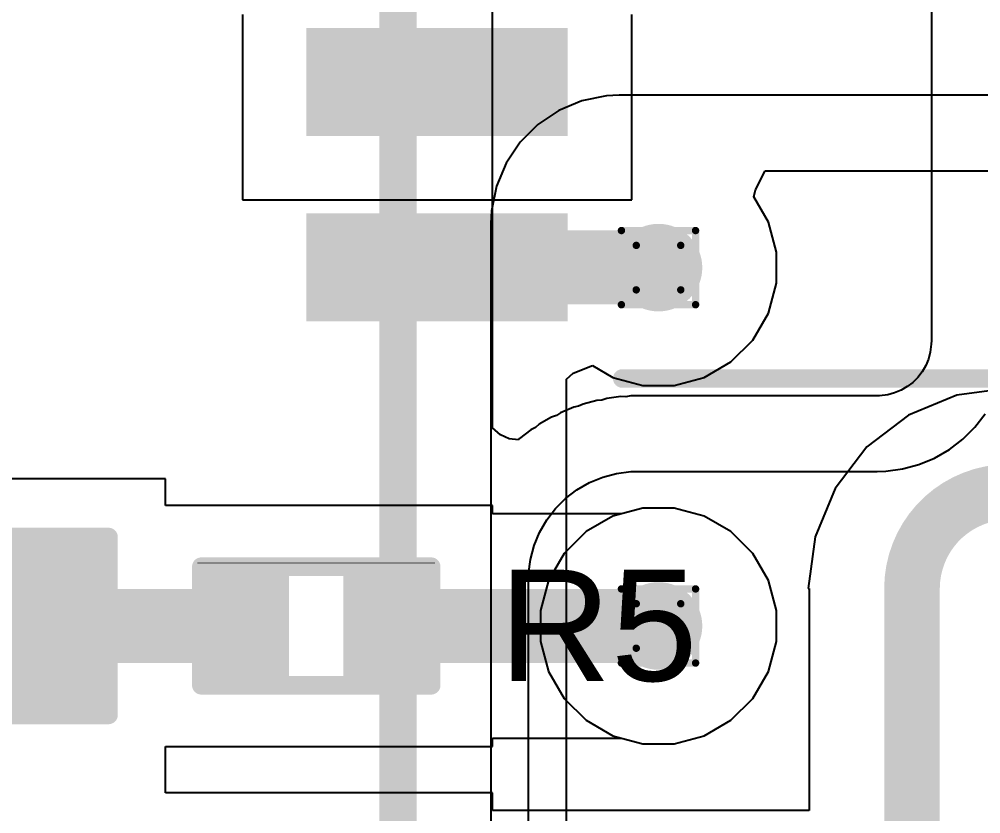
# Model space of a CAD drawing. Header units: inches. Extents: x -5 to 230, y -4 to 159.
# Drawn here: x 63.85 to 70.43, y 43.5 to 48.95 of the extents above; entities that cross this region are included whole.
import ezdxf

# ---------------------------------------------------------------- set-up
doc = ezdxf.new("R2010")
doc.units = ezdxf.units.IN
for name, color, linetype in [('Bottom Layer', 5, 'Continuous'), ('Drill Drawing', 1, 'Continuous'), ('Layer 1', 16, 'Continuous'), ('Layer 2', 76, 'Continuous'), ('Top Layer', 1, 'Continuous'), ('Top Overlay', 2, 'Continuous'), ('Top Paste', 8, 'Continuous'), ('Top Solder', 216, 'Continuous'), ('Via Holes', 16, 'Continuous')]:
    doc.layers.add(name, color=color, linetype=linetype)
doc.styles.add('Arial', font='', dxfattribs={"height": 0.2})
doc.styles.get('Arial').set_extended_font_data('Arial')

# ---------------------------------------------------------------- blocks, each defined once
blk = doc.blocks.new('SOIC_16_300____37')
at = {"layer": 'Top Layer'}
for points in [[(-5.7, -2.875), (-4.05, -2.875), (-4.05, -3.475), (-5.7, -3.475)], [(-5.7, -4.145), (-4.05, -4.145), (-4.05, -4.745), (-5.7, -4.745)]]:
    blk.add_hatch(color=1, dxfattribs=at).paths.add_polyline_path(points)
at = {"layer": 'Top Paste'}
for points in [[(-5.7, -2.875), (-4.05, -2.875), (-4.05, -3.475), (-5.7, -3.475)], [(-5.7, -4.145), (-4.05, -4.145), (-4.05, -4.745), (-5.7, -4.745)]]:
    blk.add_hatch(color=8, dxfattribs=at).paths.add_polyline_path(points)
at = {"layer": 'Top Solder'}
for points in [[(-5.77, -2.805), (-3.98, -2.805), (-3.98, -3.545), (-5.77, -3.545)], [(-5.77, -4.075), (-3.98, -4.075), (-3.98, -4.815), (-5.77, -4.815)]]:
    blk.add_hatch(color=216, dxfattribs=at).paths.add_polyline_path(points)
at = {"layer": 'Top Overlay'}
blk.add_lwpolyline([(-3.6068, -5.207, 0.127, 0.127, 0), (3.8354, -5.207, 0.127, 0.127, 0)], format="xyseb", dxfattribs=at)
blk.add_lwpolyline([(-3.6385, -5.207, 0.0635, 0.0635, 1), (-3.5751, -5.207, 0.0635, 0.0635, 1)], format="xyseb", close=True, dxfattribs=at)
blk = doc.blocks.new('R___0402_175')
at = {"layer": 'Top Layer'}
for points in [[(-0.6985, -0.3175), (-0.6985, 0.3175), (-0.2413, 0.3175), (-0.2413, -0.3175)], [(0.2413, -0.3175), (0.2413, 0.3175), (0.6985, 0.3175), (0.6985, -0.3175)]]:
    blk.add_hatch(color=1, dxfattribs=at).paths.add_polyline_path(points)
at = {"layer": 'Top Paste'}
for points in [[(-0.6985, -0.3175), (-0.6985, 0.3175), (-0.2413, 0.3175), (-0.2413, -0.3175)], [(0.2413, -0.3175), (0.2413, 0.3175), (0.6985, 0.3175), (0.6985, -0.3175)]]:
    blk.add_hatch(color=8, dxfattribs=at).paths.add_polyline_path(points)
at = {"layer": 'Top Solder'}
for points in [[(-0.7535, -0.3725), (-0.7535, 0.3725), (-0.1863, 0.3725), (-0.1863, -0.3725)], [(0.1863, -0.3725), (0.1863, 0.3725), (0.7535, 0.3725), (0.7535, -0.3725)]]:
    blk.add_hatch(color=216, dxfattribs=at).paths.add_polyline_path(points)
at = {"layer": 'Top Overlay'}
for points in [[(-0.7874, 0.4064, 0.127, 0.127, 0), (-0.7874, -0.4064, 0.127, 0.127, 0)], [(0.7874, 0.4064, 0.127, 0.127, 0), (-0.7874, 0.4064, 0.127, 0.127, 0)], [(0.7874, 0.4064, 0.127, 0.127, 0), (0.7874, -0.4064, 0.127, 0.127, 0)], [(0.7874, -0.4064, 0.127, 0.127, 0), (-0.7874, -0.4064, 0.127, 0.127, 0)], [(0.8128, -0.4318, 0.00323, 0.00323, 0), (-0.8128, -0.4318, 0.00323, 0.00323, 0)]]:
    blk.add_lwpolyline(points, format="xyseb", dxfattribs=at)
for points in [[(-0.8191, 0.4064, 0.0635, 0.0635, 1), (-0.7556, 0.4064, 0.0635, 0.0635, 1)], [(-0.8191, 0.4064, 0.0635, 0.0635, 1), (-0.7556, 0.4064, 0.0635, 0.0635, 1)], [(0.7556, 0.4064, 0.0635, 0.0635, 1), (0.8191, 0.4064, 0.0635, 0.0635, 1)], [(0.7556, 0.4064, 0.0635, 0.0635, 1), (0.8191, 0.4064, 0.0635, 0.0635, 1)], [(-0.8191, -0.4064, 0.0635, 0.0635, 1), (-0.7556, -0.4064, 0.0635, 0.0635, 1)], [(-0.8191, -0.4064, 0.0635, 0.0635, 1), (-0.7556, -0.4064, 0.0635, 0.0635, 1)], [(0.7556, -0.4064, 0.0635, 0.0635, 1), (0.8191, -0.4064, 0.0635, 0.0635, 1)], [(0.7556, -0.4064, 0.0635, 0.0635, 1), (0.8191, -0.4064, 0.0635, 0.0635, 1)], [(-0.8136, -0.4318, 0.00161, 0.00161, 1), (-0.812, -0.4318, 0.00161, 0.00161, 1)], [(0.812, -0.4318, 0.00161, 0.00161, 1), (0.8136, -0.4318, 0.00161, 0.00161, 1)]]:
    blk.add_lwpolyline(points, format="xyseb", close=True, dxfattribs=at)
blk = doc.blocks.new('LED_0603_183')
at = {"layer": 'Top Layer'}
for points in [[(-1, 0.5), (-0.5, 0.5), (-0.5, -0.5), (-1, -0.5)], [(0.5, 0.5), (1, 0.5), (1, -0.5), (0.5, -0.5)]]:
    blk.add_hatch(color=1, dxfattribs=at).paths.add_polyline_path(points)
at = {"layer": 'Top Overlay'}
blk.add_hatch(color=2, dxfattribs=at).paths.add_polyline_path([(1.1176, -0.6604), (1.7526, -0.6604), (1.7526, 0.6604), (1.1176, 0.6604)])
at = {"layer": 'Top Paste'}
for points in [[(-1, 0.5), (-0.5, 0.5), (-0.5, -0.5), (-1, -0.5)], [(0.5, 0.5), (1, 0.5), (1, -0.5), (0.5, -0.5)]]:
    blk.add_hatch(color=8, dxfattribs=at).paths.add_polyline_path(points)
at = {"layer": 'Top Solder'}
for points in [[(-1.1016, 0.6016), (-0.3984, 0.6016), (-0.3984, -0.6016), (-1.1016, -0.6016)], [(0.3984, 0.6016), (1.1016, 0.6016), (1.1016, -0.6016), (0.3984, -0.6016)]]:
    blk.add_hatch(color=216, dxfattribs=at).paths.add_polyline_path(points)
at = {"layer": 'Top Overlay'}
for points in [[(-0.4318, 0.6096, 0.127, 0.127, 0), (-1.1176, 0.6096, 0.127, 0.127, 0)], [(-1.1176, 0.6096, 0.127, 0.127, 0), (-1.1176, -0.6096, 0.127, 0.127, 0)], [(1.1176, 0.6096, 0.127, 0.127, 0), (0.4318, 0.6096, 0.127, 0.127, 0)], [(1.1176, 0.6096, 0.127, 0.127, 0), (1.1176, -0.6096, 0.127, 0.127, 0)], [(-0.4318, -0.6096, 0.127, 0.127, 0), (-1.1176, -0.6096, 0.127, 0.127, 0)], [(1.1176, -0.6096, 0.127, 0.127, 0), (0.4318, -0.6096, 0.127, 0.127, 0)]]:
    blk.add_lwpolyline(points, format="xyseb", dxfattribs=at)
for points in [[(-1.1494, 0.6096, 0.0635, 0.0635, 1), (-1.0858, 0.6096, 0.0635, 0.0635, 1)], [(-1.1494, 0.6096, 0.0635, 0.0635, 1), (-1.0858, 0.6096, 0.0635, 0.0635, 1)], [(-0.4636, 0.6096, 0.0635, 0.0635, 1), (-0.4001, 0.6096, 0.0635, 0.0635, 1)], [(0.4001, 0.6096, 0.0635, 0.0635, 1), (0.4636, 0.6096, 0.0635, 0.0635, 1)], [(1.0859, 0.6096, 0.0635, 0.0635, 1), (1.1494, 0.6096, 0.0635, 0.0635, 1)], [(1.0859, 0.6096, 0.0635, 0.0635, 1), (1.1494, 0.6096, 0.0635, 0.0635, 1)], [(-1.1494, -0.6096, 0.0635, 0.0635, 1), (-1.0858, -0.6096, 0.0635, 0.0635, 1)], [(-1.1494, -0.6096, 0.0635, 0.0635, 1), (-1.0858, -0.6096, 0.0635, 0.0635, 1)], [(-0.4636, -0.6096, 0.0635, 0.0635, 1), (-0.4001, -0.6096, 0.0635, 0.0635, 1)], [(0.4001, -0.6096, 0.0635, 0.0635, 1), (0.4636, -0.6096, 0.0635, 0.0635, 1)], [(1.0859, -0.6096, 0.0635, 0.0635, 1), (1.1494, -0.6096, 0.0635, 0.0635, 1)], [(1.0859, -0.6096, 0.0635, 0.0635, 1), (1.1494, -0.6096, 0.0635, 0.0635, 1)]]:
    blk.add_lwpolyline(points, format="xyseb", close=True, dxfattribs=at)

msp = doc.modelspace()

# ---------------------------------------------------------------- hatches: boundary and pattern name
at = {"layer": 'Bottom Layer'}
h = msp.add_hatch(color=5, dxfattribs=at)
edge = h.paths.add_edge_path()
edge.add_arc((68.2244, 47.244), 0.3, 0, 360)
h = msp.add_hatch(color=5, dxfattribs=at)
edge = h.paths.add_edge_path()
edge.add_arc((68.2244, 44.7883), 0.3, 0, 360)
at = {"layer": 'Layer 1'}
h = msp.add_hatch(color=16, dxfattribs=at)
edge = h.paths.add_edge_path()
edge.add_arc((68.2244, 47.244), 0.3, 0, 360)
h = msp.add_hatch(color=16, dxfattribs=at)
edge = h.paths.add_edge_path()
edge.add_arc((68.2244, 44.7883), 0.3, 0, 360)
at = {"layer": 'Layer 2'}
h = msp.add_hatch(color=76, dxfattribs=at)
edge = h.paths.add_edge_path()
edge.add_arc((68.2244, 47.244), 0.3, 0, 360)
h = msp.add_hatch(color=76, dxfattribs=at)
edge = h.paths.add_edge_path()
edge.add_arc((68.2244, 44.7883), 0.3, 0, 360)
at = {"layer": 'Top Layer'}
h = msp.add_hatch(color=1, dxfattribs=at)
edge = h.paths.add_edge_path()
edge.add_arc((68.2244, 47.244), 0.3, 0, 360)
h = msp.add_hatch(color=1, dxfattribs=at)
edge = h.paths.add_edge_path()
edge.add_arc((68.2244, 44.7883), 0.3, 0, 360)
at = {"layer": 'Via Holes'}
h = msp.add_hatch(color=7, dxfattribs=at)
edge = h.paths.add_edge_path()
edge.add_arc((68.2244, 47.244), 0.15, 0, 360)
h = msp.add_hatch(color=7, dxfattribs=at)
edge = h.paths.add_edge_path()
edge.add_arc((68.2244, 44.7883), 0.15, 0, 360)

# ---------------------------------------------------------------- linework, layer by layer
at = {"layer": 'Bottom Layer'}
for p, q in [((70.094, 55.4906), (70.094, 46.7448)), ((67.0876, 46.1456), (67.0876, 49.1318)), ((70.0933, 46.7205), (70.0858, 46.6641)), ((70.094, 46.7448), (70.0933, 46.7205)), ((70.0858, 46.6641), (70.0733, 46.6173)), ((70.0548, 46.5726), (70.0305, 46.5306)), ((70.0733, 46.6173), (70.0548, 46.5726)), ((70.0305, 46.5306), (70.0011, 46.4922)), ((69.9668, 46.4579), (69.9284, 46.4285)), ((70.0011, 46.4922), (69.9668, 46.4579)), ((69.7949, 46.3732), (69.7385, 46.3657)), ((69.8417, 46.3857), (69.7949, 46.3732)), ((69.8864, 46.4042), (69.8417, 46.3857)), ((69.9284, 46.4285), (69.8864, 46.4042)), ((67.708, 46.309), (67.6774, 46.2939)), ((67.803, 46.3345), (67.708, 46.309)), ((67.8371, 46.3367), (67.803, 46.3345)), ((67.8694, 46.3477), (67.8371, 46.3367)), ((67.9669, 46.3605), (67.8694, 46.3477)), ((68.001, 46.3583), (67.9669, 46.3605)), ((68.0345, 46.3649), (68.001, 46.3583)), ((68.0836, 46.3649), (68.0345, 46.3649)), ((69.7142, 46.365), (68.0836, 46.3649)), ((68.0836, 46.3649), (68.0836, 46.3649)), ((69.7385, 46.3657), (69.7142, 46.365)), ((67.5531, 46.2496), (67.5246, 46.2307)), ((67.6439, 46.2873), (67.5531, 46.2496)), ((67.6774, 46.2939), (67.6439, 46.2873)), ((70.3913, 46.1499), (70.4621, 46.2422)), ((67.4923, 46.2197), (67.4071, 46.1705)), ((67.5246, 46.2307), (67.4923, 46.2197)), ((67.1428, 46.0975), (67.0876, 46.1456)), ((67.3508, 46.1329), (67.2728, 46.073)), ((67.3815, 46.148), (67.3508, 46.1329)), ((67.4071, 46.1705), (67.3815, 46.148)), ((70.3091, 46.0677), (70.3913, 46.1499)), ((67.2021, 46.0698), (67.1428, 46.0975)), ((67.2654, 46.0646), (67.2021, 46.0698)), ((67.2728, 46.073), (67.2654, 46.0646)), ((70.2168, 45.9969), (70.3091, 46.0677)), ((70.116, 45.9387), (70.2168, 45.9969)), ((70.0086, 45.8942), (70.116, 45.9387)), ((67.937, 45.8342), (68.0345, 45.847)), ((68.0345, 45.847), (68.0836, 45.847)), ((68.0836, 45.847), (68.0836, 45.847)), ((68.0836, 45.847), (69.7227, 45.847)), ((69.7227, 45.847), (69.7809, 45.8489)), ((69.7809, 45.8489), (69.8962, 45.8641)), ((69.8962, 45.8641), (70.0086, 45.8942)), ((67.7513, 45.7711), (67.8421, 45.8087)), ((67.8421, 45.8087), (67.937, 45.8342)), ((67.5881, 45.6621), (67.6661, 45.722)), ((67.6661, 45.722), (67.7513, 45.7711)), ((67.5186, 45.5926), (67.5881, 45.6621)), ((67.4588, 45.5146), (67.5186, 45.5926)), ((67.4096, 45.4295), (67.4588, 45.5146)), ((67.372, 45.3387), (67.4096, 45.4295)), ((67.3466, 45.2437), (67.372, 45.3387)), ((67.3337, 45.1463), (67.3466, 45.2437)), ((67.3338, 45.0971), (67.3337, 45.1463)), ((67.3338, 39.6386), (67.3338, 45.0971))]:
    msp.add_line(p, q, dxfattribs=at)
msp.add_lwpolyline([(66.4402, 40.9348, 0.254, 0.254, 0), (66.4402, 49.3084, 0.254, 0.254, 0)], format="xyseb", dxfattribs=at)
at = {"layer": 'Drill Drawing'}
for points in [[(67.9704, 47.498, 0.0508, 0.0508, 0), (68.4784, 47.498, 0.0508, 0.0508, 0)], [(67.9704, 46.99, 0.0508, 0.0508, 0), (67.9704, 47.498, 0.0508, 0.0508, 0)], [(68.4784, 46.99, 0.0508, 0.0508, 0), (68.4784, 47.498, 0.0508, 0.0508, 0)], [(68.072, 47.3964, 0.0508, 0.0508, 0), (68.3768, 47.3964, 0.0508, 0.0508, 0)], [(68.072, 47.0916, 0.0508, 0.0508, 0), (68.072, 47.3964, 0.0508, 0.0508, 0)], [(68.3768, 47.0916, 0.0508, 0.0508, 0), (68.3768, 47.3964, 0.0508, 0.0508, 0)], [(68.072, 47.0916, 0.0508, 0.0508, 0), (68.3768, 47.0916, 0.0508, 0.0508, 0)], [(67.9704, 46.99, 0.0508, 0.0508, 0), (68.4784, 46.99, 0.0508, 0.0508, 0)], [(67.9704, 45.0423, 0.0508, 0.0508, 0), (68.4784, 45.0423, 0.0508, 0.0508, 0)], [(67.9704, 44.5343, 0.0508, 0.0508, 0), (67.9704, 45.0423, 0.0508, 0.0508, 0)], [(68.4784, 44.5343, 0.0508, 0.0508, 0), (68.4784, 45.0423, 0.0508, 0.0508, 0)], [(68.072, 44.9407, 0.0508, 0.0508, 0), (68.3768, 44.9407, 0.0508, 0.0508, 0)], [(68.072, 44.6359, 0.0508, 0.0508, 0), (68.072, 44.9407, 0.0508, 0.0508, 0)], [(68.3768, 44.6359, 0.0508, 0.0508, 0), (68.3768, 44.9407, 0.0508, 0.0508, 0)], [(68.072, 44.6359, 0.0508, 0.0508, 0), (68.3768, 44.6359, 0.0508, 0.0508, 0)], [(67.9704, 44.5343, 0.0508, 0.0508, 0), (68.4784, 44.5343, 0.0508, 0.0508, 0)]]:
    msp.add_lwpolyline(points, format="xyseb", dxfattribs=at)
for points in [[(67.9577, 47.498, 0.0254, 0.0254, 1), (67.9831, 47.498, 0.0254, 0.0254, 1)], [(67.9577, 47.498, 0.0254, 0.0254, 1), (67.9831, 47.498, 0.0254, 0.0254, 1)], [(68.4657, 47.498, 0.0254, 0.0254, 1), (68.4911, 47.498, 0.0254, 0.0254, 1)], [(68.4657, 47.498, 0.0254, 0.0254, 1), (68.4911, 47.498, 0.0254, 0.0254, 1)], [(68.0593, 47.3964, 0.0254, 0.0254, 1), (68.0847, 47.3964, 0.0254, 0.0254, 1)], [(68.0593, 47.3964, 0.0254, 0.0254, 1), (68.0847, 47.3964, 0.0254, 0.0254, 1)], [(68.3641, 47.3964, 0.0254, 0.0254, 1), (68.3895, 47.3964, 0.0254, 0.0254, 1)], [(68.3641, 47.3964, 0.0254, 0.0254, 1), (68.3895, 47.3964, 0.0254, 0.0254, 1)], [(68.0593, 47.0916, 0.0254, 0.0254, 1), (68.0847, 47.0916, 0.0254, 0.0254, 1)], [(68.0593, 47.0916, 0.0254, 0.0254, 1), (68.0847, 47.0916, 0.0254, 0.0254, 1)], [(68.3641, 47.0916, 0.0254, 0.0254, 1), (68.3895, 47.0916, 0.0254, 0.0254, 1)], [(68.3641, 47.0916, 0.0254, 0.0254, 1), (68.3895, 47.0916, 0.0254, 0.0254, 1)], [(67.9577, 46.99, 0.0254, 0.0254, 1), (67.9831, 46.99, 0.0254, 0.0254, 1)], [(67.9577, 46.99, 0.0254, 0.0254, 1), (67.9831, 46.99, 0.0254, 0.0254, 1)], [(68.4657, 46.99, 0.0254, 0.0254, 1), (68.4911, 46.99, 0.0254, 0.0254, 1)], [(68.4657, 46.99, 0.0254, 0.0254, 1), (68.4911, 46.99, 0.0254, 0.0254, 1)], [(67.9577, 45.0423, 0.0254, 0.0254, 1), (67.9831, 45.0423, 0.0254, 0.0254, 1)], [(67.9577, 45.0423, 0.0254, 0.0254, 1), (67.9831, 45.0423, 0.0254, 0.0254, 1)], [(68.4657, 45.0423, 0.0254, 0.0254, 1), (68.4911, 45.0423, 0.0254, 0.0254, 1)], [(68.4657, 45.0423, 0.0254, 0.0254, 1), (68.4911, 45.0423, 0.0254, 0.0254, 1)], [(68.0593, 44.9407, 0.0254, 0.0254, 1), (68.0847, 44.9407, 0.0254, 0.0254, 1)], [(68.0593, 44.9407, 0.0254, 0.0254, 1), (68.0847, 44.9407, 0.0254, 0.0254, 1)], [(68.3641, 44.9407, 0.0254, 0.0254, 1), (68.3895, 44.9407, 0.0254, 0.0254, 1)], [(68.3641, 44.9407, 0.0254, 0.0254, 1), (68.3895, 44.9407, 0.0254, 0.0254, 1)], [(68.0593, 44.6359, 0.0254, 0.0254, 1), (68.0847, 44.6359, 0.0254, 0.0254, 1)], [(68.0593, 44.6359, 0.0254, 0.0254, 1), (68.0847, 44.6359, 0.0254, 0.0254, 1)], [(68.3641, 44.6359, 0.0254, 0.0254, 1), (68.3895, 44.6359, 0.0254, 0.0254, 1)], [(68.3641, 44.6359, 0.0254, 0.0254, 1), (68.3895, 44.6359, 0.0254, 0.0254, 1)], [(67.9577, 44.5343, 0.0254, 0.0254, 1), (67.9831, 44.5343, 0.0254, 0.0254, 1)], [(67.9577, 44.5343, 0.0254, 0.0254, 1), (67.9831, 44.5343, 0.0254, 0.0254, 1)], [(68.4657, 44.5343, 0.0254, 0.0254, 1), (68.4911, 44.5343, 0.0254, 0.0254, 1)], [(68.4657, 44.5343, 0.0254, 0.0254, 1), (68.4911, 44.5343, 0.0254, 0.0254, 1)]]:
    msp.add_lwpolyline(points, format="xyseb", close=True, dxfattribs=at)
at = {"layer": 'Layer 1'}
for p, q in [((68.118, 45.5963), (67.9125, 45.5412)), ((68.3308, 45.5963), (68.118, 45.5963)), ((68.5363, 45.5412), (68.3308, 45.5963)), ((67.9125, 45.5412), (67.7283, 45.4349)), ((68.7205, 45.4349), (68.5363, 45.5412)), ((67.7283, 45.4349), (67.5778, 45.2844)), ((68.871, 45.2844), (68.7205, 45.4349)), ((67.5778, 45.2844), (67.4715, 45.1002)), ((68.9773, 45.1002), (68.871, 45.2844)), ((67.4715, 45.1002), (67.4164, 44.8947)), ((69.0324, 44.8947), (68.9773, 45.1002)), ((67.4164, 44.8947), (67.4164, 44.6819)), ((69.0324, 44.6819), (69.0324, 44.8947)), ((67.4164, 44.6819), (67.4715, 44.4764)), ((68.9773, 44.4764), (69.0324, 44.6819)), ((67.4715, 44.4764), (67.5778, 44.2922)), ((68.871, 44.2922), (68.9773, 44.4764)), ((67.5778, 44.2922), (67.7283, 44.1418)), ((68.7205, 44.1418), (68.871, 44.2922)), ((67.7283, 44.1418), (67.9125, 44.0354)), ((68.5363, 44.0354), (68.7205, 44.1418)), ((67.9125, 44.0354), (68.118, 43.9803)), ((68.3308, 43.9803), (68.5363, 44.0354)), ((68.118, 43.9803), (68.3308, 43.9803))]:
    msp.add_line(p, q, dxfattribs=at)
at = {"layer": 'Layer 2'}
for p, q in [((67.8692, 48.421), (67.7002, 48.3874)), ((67.9553, 48.4252), (67.8692, 48.421)), ((75.6329, 48.4252), (67.9553, 48.4252)), ((67.9553, 48.4252), (67.9553, 48.4252)), ((67.7002, 48.3874), (67.541, 48.3215)), ((67.541, 48.3215), (67.3977, 48.2257)), ((67.3977, 48.2257), (67.2758, 48.1039)), ((67.2758, 48.1039), (67.1801, 47.9606)), ((67.1801, 47.9606), (67.1141, 47.8014)), ((68.8891, 47.7762), (68.9552, 47.9073)), ((68.9552, 47.9073), (74.9017, 47.9073)), ((67.1141, 47.8014), (67.0805, 47.6324)), ((68.8771, 47.7295), (68.8891, 47.7762)), ((68.9773, 47.5559), (68.8771, 47.7295)), ((67.0805, 47.6324), (67.0763, 47.5462)), ((69.0324, 47.3504), (68.9773, 47.5559)), ((67.0763, 47.5462), (67.0763, 41.459)), ((69.0324, 47.1376), (69.0324, 47.3504)), ((68.9773, 46.9321), (69.0324, 47.1376)), ((68.871, 46.7479), (68.9773, 46.9321)), ((68.7205, 46.5974), (68.871, 46.7479)), ((67.6403, 46.5204), (67.772, 46.5722)), ((67.772, 46.5722), (67.9125, 46.4911)), ((68.5363, 46.4911), (68.7205, 46.5974)), ((67.5942, 46.48), (67.6403, 46.5204)), ((67.5942, 41.4593), (67.5942, 46.48)), ((67.9125, 46.4911), (68.118, 46.436)), ((68.118, 46.436), (68.3308, 46.436)), ((68.3308, 46.436), (68.5363, 46.4911))]:
    msp.add_line(p, q, dxfattribs=at)
at = {"layer": 'Top Layer'}
for p, q in [((65.3749, 48.9782), (65.3749, 47.7082)), ((68.0409, 47.7082), (68.0409, 48.9782)), ((65.3749, 47.7082), (68.0409, 47.7082)), ((70.2677, 46.3702), (69.9367, 46.2331)), ((70.6229, 46.417), (70.2677, 46.3702)), ((69.9367, 46.2331), (69.6525, 46.015)), ((69.6525, 46.015), (69.4344, 45.7308)), ((64.8474, 45.7963), (63.3314, 45.7963)), ((64.8474, 45.6138), (64.8474, 45.7963)), ((69.4344, 45.7308), (69.2973, 45.3998)), ((67.0866, 45.6138), (64.8474, 45.6138)), ((67.0866, 45.5569), (67.0866, 45.6138)), ((68.118, 45.5963), (67.9709, 45.5569)), ((68.3308, 45.5963), (68.118, 45.5963)), ((68.5363, 45.5412), (68.3308, 45.5963)), ((67.9709, 45.5569), (67.0866, 45.5569)), ((68.7205, 45.4349), (68.5363, 45.5412)), ((68.871, 45.2844), (68.7205, 45.4349)), ((69.2973, 45.3998), (69.2506, 45.0447)), ((68.9773, 45.1002), (68.871, 45.2844)), ((69.0324, 44.8947), (68.9773, 45.1002)), ((69.2506, 45.0447), (69.2563, 45.0447)), ((69.2563, 45.0447), (69.2563, 43.5232)), ((69.0324, 44.6819), (69.0324, 44.8947)), ((68.9773, 44.4764), (69.0324, 44.6819)), ((68.871, 44.2922), (68.9773, 44.4764)), ((68.7205, 44.1418), (68.871, 44.2922)), ((68.5363, 44.0354), (68.7205, 44.1418)), ((67.0866, 43.9628), (67.0866, 44.0197)), ((67.0866, 44.0197), (67.9709, 44.0197)), ((67.9709, 44.0197), (68.118, 43.9803)), ((68.3308, 43.9803), (68.5363, 44.0354)), ((64.8474, 43.6442), (64.8474, 43.9628)), ((64.8474, 43.9628), (67.0866, 43.9628)), ((68.118, 43.9803), (68.3308, 43.9803)), ((67.0863, 43.6442), (64.8474, 43.6442)), ((67.0863, 43.5232), (67.0863, 43.6442)), ((69.2563, 43.5232), (67.0863, 43.5232))]:
    msp.add_line(p, q, dxfattribs=at)
for points in [[(66.7079, 47.2462, 0.508, 0.508, 0), (68.2244, 47.2462, 0.508, 0.508, 0)], [(69.9608, 45.0447, 0.381, 0.381, -0.414214), (70.6229, 45.7067, 0.381, 0.381, 0)], [(69.9608, 43.2725, 0.381, 0.381, 0), (69.9608, 45.0447, 0.381, 0.381, 0)], [(64.1917, 44.7883, 0.508, 0.508, 0), (65.3486, 44.7883, 0.508, 0.508, 0)], [(66.4061, 44.7883, 0.508, 0.508, 0), (68.2244, 44.7883, 0.508, 0.508, 0)]]:
    msp.add_lwpolyline(points, format="xyseb", dxfattribs=at)
for points in [[(66.5809, 47.2462, 0.254, 0.254, 1), (66.8349, 47.2462, 0.254, 0.254, 1)], [(68.0974, 47.2462, 0.254, 0.254, 1), (68.3514, 47.2462, 0.254, 0.254, 1)], [(69.8656, 45.0447, 0.1905, 0.1905, 1), (70.0561, 45.0447, 0.1905, 0.1905, 1)], [(69.8656, 45.0447, 0.1905, 0.1905, 1), (70.0561, 45.0447, 0.1905, 0.1905, 1)], [(64.0647, 44.7883, 0.254, 0.254, 1), (64.3187, 44.7883, 0.254, 0.254, 1)], [(65.2216, 44.7883, 0.254, 0.254, 1), (65.4756, 44.7883, 0.254, 0.254, 1)], [(66.2791, 44.7883, 0.254, 0.254, 1), (66.5331, 44.7883, 0.254, 0.254, 1)], [(68.0974, 44.7883, 0.254, 0.254, 1), (68.3514, 44.7883, 0.254, 0.254, 1)]]:
    msp.add_lwpolyline(points, format="xyseb", close=True, dxfattribs=at)

# ---------------------------------------------------------------- block references
msp.add_blockref('SOIC_16_300____37', (71.5829, 51.6912))
at = {"rotation": 180}
for name, p in [('LED_0603_183', (63.3394, 44.7883)), ('R___0402_175', (65.8801, 44.7883))]:
    msp.add_blockref(name, p, dxfattribs=at)

# ---------------------------------------------------------------- texts
at = {"layer": 'Top Overlay', "style": 'Arial'}
msp.add_text('R5', height=0.762, dxfattribs=at).set_placement((67.1309, 44.4115))

doc.saveas('drawing.dxf')
